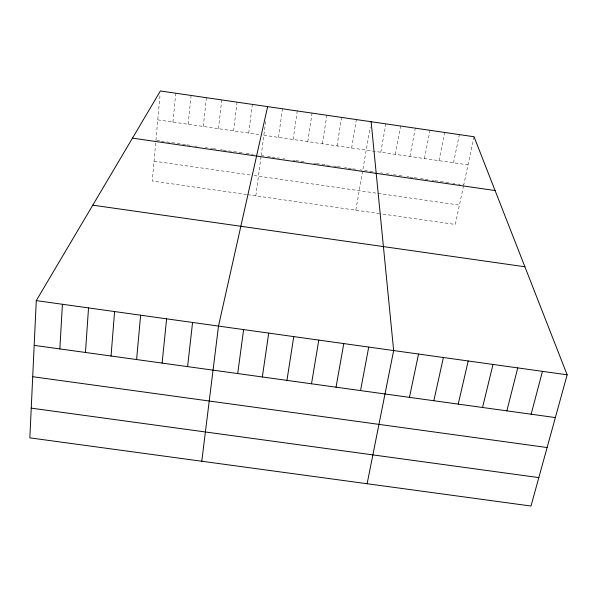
<?xml version="1.0" encoding="UTF-8"?>
<svg xmlns="http://www.w3.org/2000/svg" width="597" height="597" viewBox="0 0 597 597"><rect width="100%" height="100%" fill="white"/><g stroke="black" fill="none" stroke-linecap="round" stroke-linejoin="round"><path stroke-width="0.45" stroke-dasharray="2.98 2.24" d="M155.683 142.967L152.25 180.995L246.613 194.525M155.921 140.362L160.063 94.587M172.966 122.064L175.749 93.214M188.145 124.273L191.092 95.453M203.308 126.474L206.428 97.692M218.465 128.668L221.748 99.93M233.606 130.87L237.054 102.162M248.733 133.064L252.352 104.393M255.837 195.853L261.046 156.436M261.165 155.571L265.926 119.557M278.508 137.385L282.456 108.781M293.157 139.511L297.261 110.945M307.791 141.631L312.059 113.102M322.417 143.758L326.843 115.258M337.029 145.877L341.618 117.415M351.633 147.996L356.379 119.572M355.834 210.196L370.177 127.221M380.796 152.228L385.863 123.87M395.363 154.339L400.594 126.019M409.915 156.451L415.303 128.168M424.46 158.563L430.004 130.318M438.996 160.675L444.698 132.459M453.511 162.78L459.377 134.601M463.571 185.704L455.28 224.457L379.856 213.644M474.04 136.743L463.75 184.861L461.048 184.466M156.81 140.489L160.354 141.004M161.242 141.131L165.675 141.773M166.563 141.899L170.996 142.541M171.876 142.668L176.309 143.31M177.197 143.437L181.622 144.078M182.51 144.205L186.055 144.713M186.936 144.84L191.361 145.481M194.906 145.996L196.674 146.25M205.517 147.526L207.286 147.787M210.831 148.295L212.599 148.556M213.48 148.683L216.136 149.063M220.554 149.705L222.315 149.959M223.203 150.086L227.621 150.728M228.502 150.854L232.92 151.489M233.808 151.616L238.218 152.257M239.098 152.384L243.516 153.019M246.165 153.407L253.225 154.422M262.076 155.705L263.889 155.966M267.523 156.496L271.165 157.018M272.068 157.153L279.344 158.198M282.978 158.727L284.791 158.989M292.963 160.168L294.776 160.429M295.687 160.563L300.224 161.22M301.134 161.354L304.761 161.877M313.835 163.19L315.649 163.451M316.552 163.578L321.089 164.235M321.992 164.369L325.619 164.891M326.522 165.018L331.051 165.675M333.775 166.07L336.492 166.459M337.395 166.593L341.014 167.115M344.641 167.638L346.447 167.899M348.26 168.16L351.879 168.69M352.782 168.817L356.402 169.339M360.021 169.861L361.834 170.123M364.543 170.518L372.677 171.697M380.811 172.869L382.617 173.13M386.237 173.652L391.654 174.436M393.46 174.697L397.975 175.346M398.878 175.481L403.385 176.13M406.997 176.652L408.803 176.913M409.706 177.048L413.311 177.57M414.214 177.697L418.721 178.346M420.527 178.607L424.131 179.13M425.034 179.264L428.639 179.779M432.243 180.301L434.041 180.563M434.944 180.697L439.452 181.346M440.347 181.473L444.855 182.13M445.75 182.257L449.354 182.779M452.951 183.294L454.75 183.555M458.354 184.077L460.153 184.339M154.041 161.138L250.561 175.04M254.061 175.54L459.421 205.114M247.539 194.659L378.961 213.51M157.772 119.863L262.068 134.997M263.852 135.258L468.026 164.884"/><path stroke-width="0.9" d="M36.275 300.612L29.85 437.855L530.994 506.025L567.15 374.804L474.04 136.743L160.392 90.975L36.275 300.612L567.15 374.804M59.842 348.917L62.416 304.261M85.461 352.469L88.528 307.91M111.049 356.013L114.594 311.552M136.601 359.558L140.623 315.194M162.115 363.088L166.615 318.828M187.6 366.618L192.577 322.455M201.771 461.242L218.502 326.074L267.635 106.624M237.71 373.565L243.621 329.589M262.344 376.976L268.71 333.096M286.941 380.386L293.769 336.596M311.507 383.789L318.791 340.096M336.036 387.184L343.782 343.588M360.536 390.58L368.73 347.073M367.125 483.734L393.654 350.558L371.125 121.721M409.438 397.356L418.542 354.036M433.84 400.736L443.392 357.506M458.212 404.109L468.212 360.976M482.548 407.482L492.995 364.439M506.853 410.855L517.748 367.901M531.129 414.214L542.464 371.356M32.716 376.707L547.113 447.534M31.238 408.139L538.83 477.6M34.178 345.365L555.367 417.572M92.781 205.167L524.897 266.769M132.467 138.131L495.085 190.54"/></g></svg>
